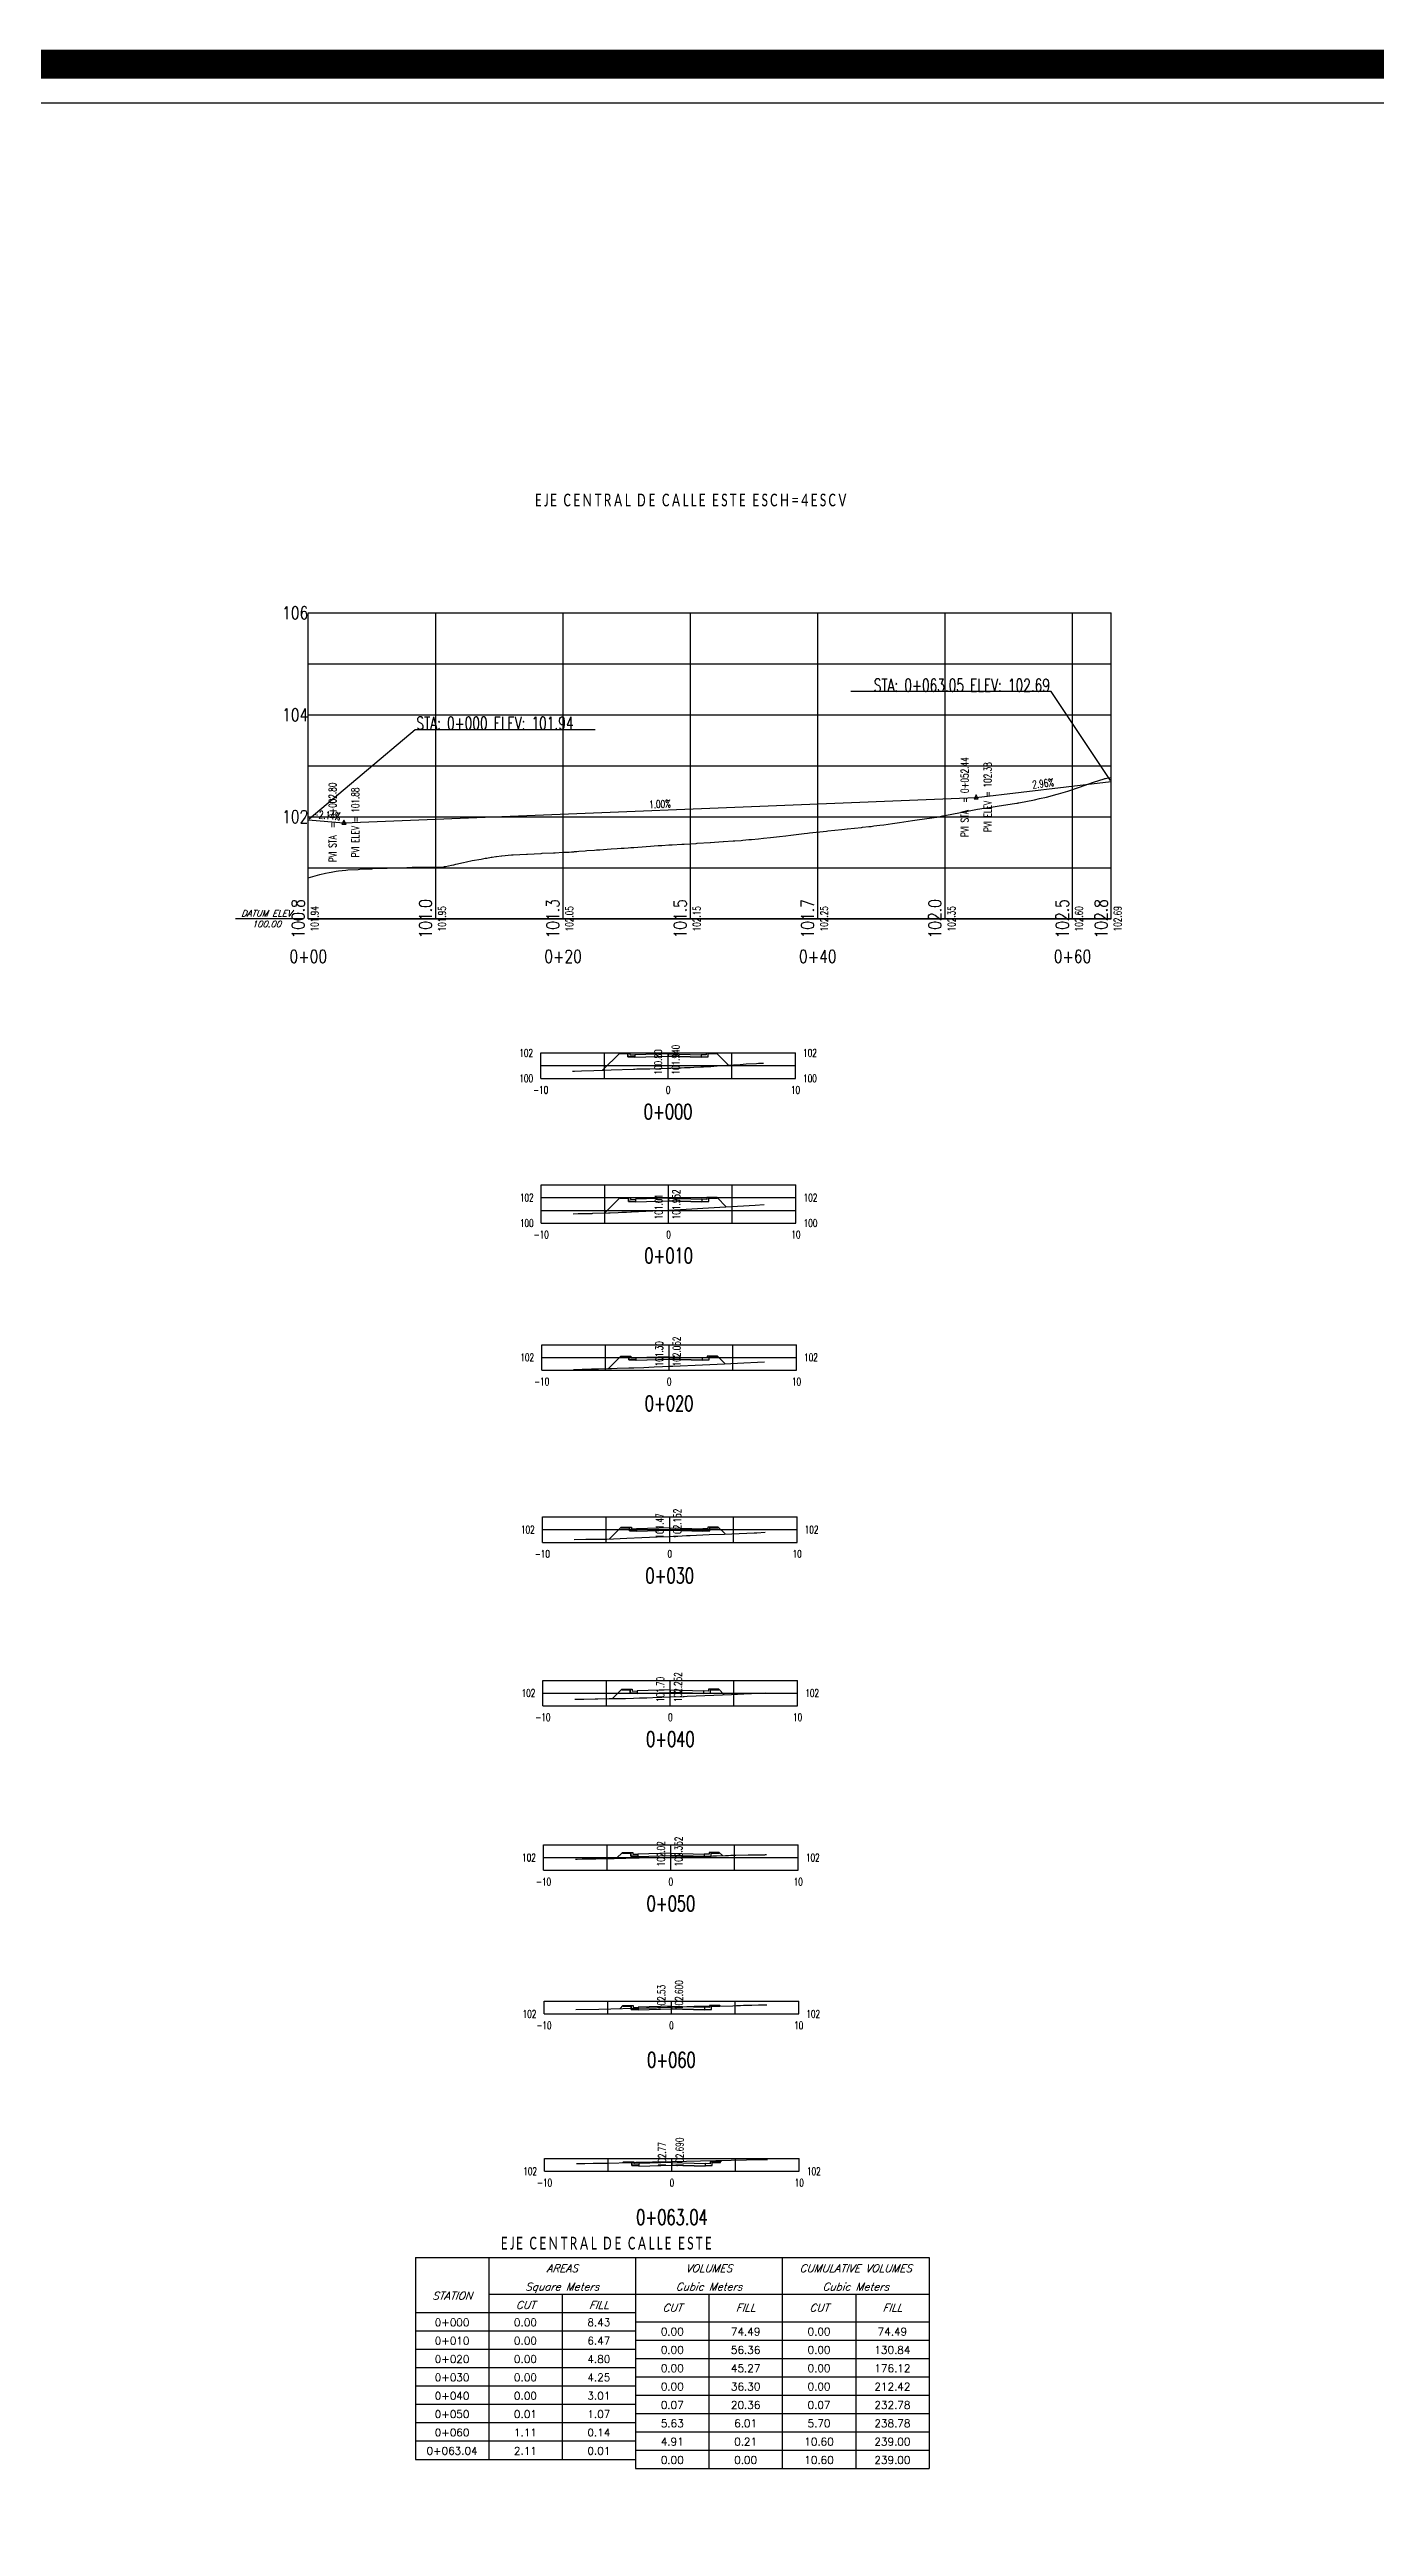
# Model space of a CAD drawing. Header units: metres. Extents: x 604533 to 608048, y 1310709 to 1311860.
# Drawn here: x 605231.5 to 605335.6, y 1311015.7 to 1311210.1 of the extents above; entities that cross this region are included whole.
import ezdxf
from ezdxf.enums import TextEntityAlignment as Align

# ---------------------------------------------------------------- set-up
doc = ezdxf.new("R2010")
doc.units = ezdxf.units.M
doc.header["$LTSCALE"] = 0.0254
doc.header["$MEASUREMENT"] = 0
for name, color, linetype in [('A CIVIL', 6, 'Continuous'), ('EJE CALLE ESTE-CT-PROF-BASE', 5, 'Continuous'), ('EJE CALLE ESTE-CT-PROF-EGC', 6, 'Continuous'), ('EJE CALLE ESTE-CT-PROF-FGC', 4, 'Continuous'), ('EJE CALLE ESTE-CT-PROF-GRID', 2, 'Continuous'), ('EJE CALLE ESTE-CT-PROF-VGRID', 3, 'Continuous'), ('EJE CALLE ESTE-TXT-PROF-CNTR', 4, 'Continuous'), ('EJE CALLE ESTE-TXT-PROF-FGC', 4, 'Continuous'), ('EJE CALLE ESTE-TXT-PROF-GRID', 2, 'Continuous'), ('EJE CALLE ESTE-TXT-PROF-STAT', 7, 'Continuous'), ('EJE ED CALLE SUR-CT-PROF-BASE', 5, 'Continuous'), ('FORMATO', 7, 'Continuous'), ('perfiles', 3, 'Continuous'), ('XDATUM', 5, 'Continuous'), ('XEG', 6, 'Continuous'), ('XFG', 1, 'Continuous'), ('XGRID', 2, 'Continuous'), ('XGRIDT', 4, 'Continuous')]:
    doc.layers.add(name, color=color, linetype=linetype)
doc.styles.add('ALINEAMIENTO', font='romans.shx', dxfattribs={"width": 0.7, "height": 1})
doc.styles.add('ALINEAMIENTO 2', font='romans.shx', dxfattribs={"width": 0.7, "height": 0.6})
doc.styles.add('C10O', font='complex', dxfattribs={"oblique": 20, "height": 0.14})
doc.styles.add('C6O', font='COMPLEX', dxfattribs={"oblique": 20, "height": 0.083333})
doc.styles.add('perfiles', font='romans.shx', dxfattribs={"width": 0.8, "height": 1})
doc.styles.add('S6', font='SIMPLEX', dxfattribs={"height": 0.083333})
doc.styles.get("Standard").update_dxf_attribs({"font": 'arial.ttf'})

# ---------------------------------------------------------------- blocks, each defined once
blk = doc.blocks.new('datum')
blk.add_line((-1.625, 0), (-0.125, 0))
at = {"style": 'C10O', "oblique": 20}
blk.add_text('DATUM ELEV', height=0.1389, dxfattribs=at).set_placement((-0.9375, 0.05), align=Align.CENTER)
blk.add_attdef('DATUM', text='', height=0.1389, dxfattribs=at).set_placement((-0.9375, -0.18889), align=Align.CENTER)
blk = doc.blocks.new('pvi2')
for p, q in [((0, 0.1), (-0.075, -0.05)), ((0.075, -0.05), (0, 0.1)), ((-0.075, -0.05), (0.075, -0.05))]:
    blk.add_line(p, q)
blk.add_circle((0, 0), 0.0125)
at = {"flags": 1}
for tag, p in [('K', (0, -0.005)), ('LENGTH', (0, -0.033))]:
    blk.add_attdef(tag, text='', height=0.01, dxfattribs=at).set_placement(p, align=Align.CENTER)
blk = doc.blocks.new('_ArchTick')
at = {"color": 0, "linetype": 'ByBlock', "const_width": 0.15}
blk.add_lwpolyline([(-0.5, -0.5), (0.5, 0.5)], dxfattribs=at)
blk = doc.blocks.new('vtitmet')
for p, q in [((0, 0.6), (0, 0.2)), ((0, 0.6), (5.6, 0.6)), ((0.8, 0.6), (0.8, 0)), ((2.4, 0.6), (2.4, 0)), ((4, 0.6), (4, -0.1)), ((5.6, 0.6), (5.6, -0.1)), ((0, 0.2), (0, 0)), ((0, 0), (2.4, 0)), ((0.8, 0.2), (5.6, 0.2)), ((1.6, 0.2), (1.6, 0)), ((3.2, 0.2), (3.2, -0.1)), ((4.8, 0.2), (4.8, -0.1)), ((2.4, -0.1), (5.6, -0.1))]:
    blk.add_line(p, q)
at = {"style": 'C6O', "oblique": 20}
for s, height, p in [('Square Meters', 0.08333, (1.6, 0.241)), ('AREAS', 0.0833, (1.6, 0.441)), ('Cubic Meters', 0.08333, (3.2, 0.241)), ('VOLUMES', 0.0833, (3.2, 0.441)), ('CUMULATIVE VOLUMES', 0.08333, (4.8, 0.441)), ('Cubic Meters', 0.08333, (4.8, 0.241)), ('STATION', 0.0833, (0.4, 0.141)), ('CUT', 0.0833, (1.2, 0.041)), ('FILL', 0.0833, (2, 0.041)), ('CUT', 0.0833, (2.8, 0.01)), ('FILL', 0.0833, (3.6, 0.01)), ('CUT', 0.0833, (4.4, 0.01)), ('FILL', 0.0833, (5.2, 0.01))]:
    blk.add_text(s, height=height, dxfattribs=at).set_placement(p, align=Align.CENTER)
blk = doc.blocks.new('vtabimp')
for p, q in [((0, 0), (0, -0.2)), ((0.8, 0), (0.8, -0.2)), ((1.6, 0), (1.6, -0.2)), ((2.4, 0), (2.4, -0.3)), ((0, -0.2), (2.4, -0.2)), ((3.2, -0.1), (3.2, -0.3)), ((4, -0.1), (4, -0.3)), ((4.8, -0.1), (4.8, -0.3)), ((5.6, -0.1), (5.6, -0.3)), ((2.4, -0.3), (5.6, -0.3))]:
    blk.add_line(p, q)
at = {"style": 'S6'}
for tag, p in [('0000+00', (0.4, -0.149)), ('CUTA', (1.2, -0.149)), ('FILLA', (2, -0.149)), ('CUTV', (2.8, -0.249)), ('FILLV', (3.6, -0.249)), ('CUMCUTV', (4.4, -0.249)), ('CUMFILLV', (5.2, -0.249))]:
    blk.add_attdef(tag, text='', height=0.0833, dxfattribs=at).set_placement(p, align=Align.CENTER)

msp = doc.modelspace()

# ---------------------------------------------------------------- linework, layer by layer
at = {"const_width": 2.28}
msp.add_lwpolyline([(605128.492, 1311208.98), (605128.492, 1310889.78), (605604.442, 1310889.78), (605604.442, 1311208.98)], close=True, dxfattribs=at)
at = {"layer": 'A CIVIL', "color": 1, "ltscale": 20000}
for p, q in [((605310.103, 1311159.716), (605294.37, 1311159.716)), ((605314.766, 1311152.739), (605310.103, 1311159.716)), ((605251.853, 1311149.72), (605260.167, 1311156.738)), ((605260.167, 1311156.738), (605274.3, 1311156.738))]:
    msp.add_line(p, q, dxfattribs=at)
at = {"layer": 'EJE CALLE ESTE-CT-PROF-BASE', "ltscale": 20000}
for p, q in [((605251.777, 1311141.871), (605251.777, 1311141.896)), ((605251.777, 1311141.896), (605314.822, 1311141.896)), ((605251.777, 1311141.871), (605314.822, 1311141.871)), ((605261.777, 1311141.871), (605261.777, 1311141.896)), ((605271.777, 1311141.871), (605271.777, 1311141.896)), ((605281.777, 1311141.871), (605281.777, 1311141.896)), ((605291.777, 1311141.871), (605291.777, 1311141.896)), ((605301.777, 1311141.871), (605301.777, 1311141.896)), ((605311.777, 1311141.871), (605311.777, 1311141.896)), ((605314.822, 1311141.871), (605314.822, 1311141.896))]:
    msp.add_line(p, q, dxfattribs=at)
at = {"layer": 'EJE CALLE ESTE-CT-PROF-EGC', "ltscale": 20000}
msp.add_lwpolyline([(605251.777, 1311145.093), (605252.69, 1311145.351), (605253.13, 1311145.476), (605253.419, 1311145.51), (605253.566, 1311145.55), (605253.961, 1311145.63), (605254.136, 1311145.656), (605254.709, 1311145.692), (605254.885, 1311145.717), (605255.686, 1311145.757), (605255.817, 1311145.774), (605256.772, 1311145.814), (605256.845, 1311145.822), (605257.856, 1311145.859), (605257.936, 1311145.864), (605257.96, 1311145.863), (605258.838, 1311145.894), (605258.84, 1311145.894), (605258.909, 1311145.896), (605259.517, 1311145.921), (605259.544, 1311145.921), (605259.919, 1311145.934), (605260.309, 1311145.936), (605260.824, 1311145.931), (605260.864, 1311145.931), (605261.41, 1311145.926), (605261.897, 1311145.929), (605261.933, 1311145.929), (605262.273, 1311145.948), (605262.407, 1311145.961), (605262.465, 1311145.975), (605262.55, 1311145.994), (605263.027, 1311146.086), (605263.205, 1311146.129), (605263.349, 1311146.163), (605263.959, 1311146.305), (605264.193, 1311146.353), (605264.644, 1311146.46), (605265.348, 1311146.574), (605265.664, 1311146.638), (605265.791, 1311146.643), (605266.138, 1311146.714), (605266.22, 1311146.719), (605266.509, 1311146.774), (605266.549, 1311146.778), (605266.95, 1311146.822), (605266.978, 1311146.828), (605267.718, 1311146.896), (605267.858, 1311146.904), (605267.862, 1311146.904), (605268.919, 1311146.961), (605268.951, 1311146.963), (605268.977, 1311146.964), (605270.019, 1311147.019), (605270.063, 1311147.021), (605270.138, 1311147.023), (605271.02, 1311147.069), (605271.145, 1311147.073), (605271.748, 1311147.104), (605271.898, 1311147.109), (605272.127, 1311147.12), (605272.263, 1311147.125), (605272.441, 1311147.136), (605272.572, 1311147.147), (605272.62, 1311147.151), (605272.667, 1311147.155), (605272.871, 1311147.17), (605273.023, 1311147.184), (605273.518, 1311147.221), (605273.654, 1311147.232), (605274.258, 1311147.278), (605274.407, 1311147.288), (605274.653, 1311147.304), (605275.238, 1311147.347), (605275.55, 1311147.367), (605276.022, 1311147.401), (605276.339, 1311147.422), (605276.58, 1311147.438), (605276.887, 1311147.459), (605277.11, 1311147.476), (605277.345, 1311147.49), (605277.646, 1311147.513), (605277.996, 1311147.541), (605278.309, 1311147.559), (605278.648, 1311147.586), (605278.931, 1311147.607), (605279.241, 1311147.625), (605279.525, 1311147.643), (605280.086, 1311147.677), (605280.339, 1311147.692), (605281.113, 1311147.739), (605281.289, 1311147.749), (605282.222, 1311147.806), (605282.311, 1311147.812), (605283.339, 1311147.876), (605283.355, 1311147.877), (605283.658, 1311147.896), (605284.339, 1311147.94), (605284.351, 1311147.941), (605284.374, 1311147.942), (605285.141, 1311147.995), (605285.202, 1311147.998), (605285.265, 1311148.002), (605285.765, 1311148.04), (605285.902, 1311148.052), (605286.363, 1311148.095), (605286.56, 1311148.116), (605287.11, 1311148.171), (605287.505, 1311148.214), (605288.072, 1311148.275), (605288.758, 1311148.35), (605289.264, 1311148.406), (605289.659, 1311148.452), (605290.699, 1311148.566), (605290.959, 1311148.598), (605291.129, 1311148.62), (605292.462, 1311148.765), (605292.559, 1311148.78), (605293.66, 1311148.896), (605294.074, 1311148.936), (605294.099, 1311148.94), (605295.202, 1311149.052), (605295.293, 1311149.064), (605295.781, 1311149.118), (605295.955, 1311149.14), (605296.185, 1311149.168), (605296.657, 1311149.234), (605296.962, 1311149.271), (605297.633, 1311149.363), (605298.18, 1311149.443), (605299.218, 1311149.593), (605299.574, 1311149.646), (605301.307, 1311149.896), (605301.585, 1311149.954), (605301.759, 1311149.985), (605303.534, 1311150.333), (605304.323, 1311150.489), (605305.557, 1311150.674), (605305.851, 1311150.728), (605307.042, 1311150.896), (605307.406, 1311150.963), (605307.456, 1311150.972), (605307.504, 1311150.982), (605307.574, 1311150.997), (605308.795, 1311151.229), (605309.187, 1311151.328), (605309.734, 1311151.438), (605310.562, 1311151.664), (605310.68, 1311151.69), (605311.405, 1311151.896), (605312.322, 1311152.21), (605312.693, 1311152.341), (605313.434, 1311152.599), (605314.26, 1311152.882), (605314.302, 1311152.896), (605314.356, 1311152.896), (605314.582, 1311152.941), (605314.818, 1311152.979), (605314.821, 1311152.98)], dxfattribs=at)
at = {"layer": 'EJE CALLE ESTE-CT-PROF-FGC', "ltscale": 20000}
for p, q in [((605304.217, 1311151.402), (605314.822, 1311152.656)), ((605254.577, 1311149.416), (605304.217, 1311151.402)), ((605251.777, 1311149.656), (605254.577, 1311149.416))]:
    msp.add_line(p, q, dxfattribs=at)
at = {"layer": 'EJE CALLE ESTE-CT-PROF-GRID', "ltscale": 20000}
for p, q in [((605251.777, 1311141.896), (605251.777, 1311165.896)), ((605251.777, 1311165.896), (605314.822, 1311165.896)), ((605261.777, 1311141.896), (605261.777, 1311165.896)), ((605271.777, 1311141.896), (605271.777, 1311165.896)), ((605281.777, 1311141.896), (605281.777, 1311165.896)), ((605291.777, 1311141.896), (605291.777, 1311165.896)), ((605301.777, 1311141.896), (605301.777, 1311165.896)), ((605311.777, 1311141.896), (605311.777, 1311165.896)), ((605314.822, 1311141.896), (605314.822, 1311165.896)), ((605251.777, 1311161.896), (605314.822, 1311161.896)), ((605251.777, 1311157.896), (605314.822, 1311157.896)), ((605251.777, 1311153.896), (605314.822, 1311153.896)), ((605251.777, 1311149.896), (605314.822, 1311149.896)), ((605251.777, 1311145.896), (605314.822, 1311145.896))]:
    msp.add_line(p, q, dxfattribs=at)
at = {"layer": 'EJE CALLE ESTE-CT-PROF-VGRID', "ltscale": 20000}
for p, q in [((605314.822, 1311141.896), (605314.822, 1311152.972)), ((605311.777, 1311141.896), (605311.777, 1311152.023)), ((605291.777, 1311141.896), (605291.777, 1311148.69)), ((605301.777, 1311141.896), (605301.777, 1311149.988)), ((605271.777, 1311141.896), (605271.777, 1311147.105)), ((605281.777, 1311141.896), (605281.777, 1311147.779)), ((605251.777, 1311141.896), (605251.777, 1311145.093)), ((605261.777, 1311141.896), (605261.777, 1311145.928))]:
    msp.add_line(p, q, dxfattribs=at)
at = {"layer": 'EJE CALLE ESTE-TXT-PROF-FGC', "ltscale": 20000}
for p, q in [((605304.217, 1311151.408), (605304.217, 1311151.459)), ((605254.577, 1311149.422), (605254.577, 1311149.473))]:
    msp.add_line(p, q, dxfattribs=at)
at = {"layer": 'FORMATO', "color": 8}
msp.add_line((605131.342, 1311205.933), (605601.592, 1311205.933), dxfattribs=at)
at = {"layer": 'XDATUM', "ltscale": 20000}
for points in [[(605274.877, 1311130), (605276.224, 1311131.346), (605276.224, 1311131.296), (605276.874, 1311131.296), (605276.874, 1311131.046), (605277.424, 1311131.046), (605277.425, 1311131.016), (605280.024, 1311131.094), (605280.024, 1311131.294), (605280.024, 1311131.094), (605282.623, 1311131.016), (605282.624, 1311131.046), (605283.174, 1311131.046), (605283.174, 1311131.296), (605283.824, 1311131.296), (605283.824, 1311131.346), (605284.773, 1311130.397)], [(605275.062, 1311118.795), (605276.264, 1311119.997), (605276.264, 1311119.947), (605276.914, 1311119.947), (605276.914, 1311119.697), (605277.464, 1311119.697), (605277.464, 1311119.667), (605280.064, 1311119.745), (605280.064, 1311119.945), (605280.064, 1311119.745), (605282.663, 1311119.667), (605282.664, 1311119.697), (605283.214, 1311119.697), (605283.214, 1311119.947), (605283.864, 1311119.947), (605283.864, 1311119.997), (605284.586, 1311119.275)], [(605275.333, 1311106.583), (605276.304, 1311107.555), (605276.304, 1311107.505), (605276.954, 1311107.505), (605276.954, 1311107.255), (605277.504, 1311107.255), (605277.505, 1311107.225), (605280.104, 1311107.303), (605280.104, 1311107.503), (605280.104, 1311107.303), (605282.703, 1311107.225), (605282.704, 1311107.255), (605283.254, 1311107.255), (605283.254, 1311107.505), (605283.904, 1311107.505), (605283.904, 1311107.555), (605284.506, 1311106.953)], [(605275.406, 1311093.189), (605276.352, 1311094.135), (605276.352, 1311094.085), (605277.002, 1311094.085), (605277.002, 1311093.835), (605277.552, 1311093.835), (605277.553, 1311093.805), (605280.152, 1311093.883), (605280.152, 1311094.083), (605280.152, 1311093.883), (605282.751, 1311093.805), (605282.752, 1311093.835), (605283.302, 1311093.835), (605283.302, 1311094.085), (605283.952, 1311094.085), (605283.952, 1311094.135), (605284.497, 1311093.589)], [(605275.662, 1311080.669), (605276.397, 1311081.404), (605276.397, 1311081.354), (605277.047, 1311081.354), (605277.047, 1311081.104), (605277.597, 1311081.104), (605277.598, 1311081.074), (605280.197, 1311081.152), (605280.197, 1311081.352), (605280.197, 1311081.152), (605282.796, 1311081.074), (605282.797, 1311081.104), (605283.347, 1311081.104), (605283.347, 1311081.354), (605283.997, 1311081.354), (605283.997, 1311081.404), (605284.43, 1311080.971)], [(605275.979, 1311068.13), (605276.444, 1311068.595), (605276.444, 1311068.545), (605277.094, 1311068.545), (605277.094, 1311068.295), (605277.644, 1311068.295), (605277.645, 1311068.265), (605280.244, 1311068.343), (605280.244, 1311068.543), (605280.244, 1311068.343), (605282.843, 1311068.265), (605282.844, 1311068.295), (605283.394, 1311068.295), (605283.394, 1311068.545), (605284.044, 1311068.545), (605284.044, 1311068.595), (605284.296, 1311068.343)], [(605276.251, 1311056.335), (605276.482, 1311056.566), (605276.482, 1311056.516), (605277.132, 1311056.516), (605277.132, 1311056.266), (605277.682, 1311056.266), (605277.683, 1311056.236), (605280.282, 1311056.314), (605280.282, 1311056.514), (605280.282, 1311056.314), (605282.881, 1311056.236), (605282.882, 1311056.266), (605283.432, 1311056.266), (605283.432, 1311056.516), (605284.082, 1311056.516), (605284.082, 1311056.566), (605284.1, 1311056.547)], [(605276.461, 1311044.24), (605276.527, 1311044.306), (605276.527, 1311044.256), (605277.177, 1311044.256), (605277.177, 1311044.006), (605277.727, 1311044.006), (605277.728, 1311043.976), (605280.327, 1311044.054), (605280.327, 1311044.255), (605280.327, 1311044.054), (605282.926, 1311043.976), (605282.927, 1311044.006), (605283.477, 1311044.006), (605283.477, 1311044.256), (605284.127, 1311044.256), (605284.127, 1311044.306), (605284.234, 1311044.413)]]:
    msp.add_lwpolyline(points, dxfattribs=at)
at = {"layer": 'XEG', "ltscale": 20000}
for points in [[(605272.524, 1311129.926), (605272.676, 1311129.931), (605273.233, 1311129.949), (605274.191, 1311129.977), (605274.993, 1311130.003), (605275.561, 1311130.021), (605277.306, 1311130.087), (605277.391, 1311130.089), (605277.423, 1311130.09), (605277.557, 1311130.094), (605277.726, 1311130.096), (605278.513, 1311130.104), (605278.526, 1311130.104), (605278.538, 1311130.104), (605278.58, 1311130.106), (605278.583, 1311130.106), (605279.351, 1311130.131), (605280.024, 1311130.154), (605280.132, 1311130.157), (605280.226, 1311130.162), (605280.868, 1311130.184), (605281.06, 1311130.191), (605281.307, 1311130.198), (605281.767, 1311130.214), (605282.055, 1311130.223), (605282.602, 1311130.251), (605282.8, 1311130.259), (605283.368, 1311130.3), (605284.113, 1311130.354), (605284.447, 1311130.377), (605284.642, 1311130.389), (605285.688, 1311130.457), (605286.161, 1311130.488), (605286.955, 1311130.531), (605287.13, 1311130.541), (605287.256, 1311130.548), (605287.386, 1311130.555), (605287.524, 1311130.562)], [(605272.564, 1311118.729), (605272.974, 1311118.743), (605273.214, 1311118.743), (605273.237, 1311118.743), (605273.576, 1311118.743), (605273.905, 1311118.752), (605274.057, 1311118.759), (605274.109, 1311118.762), (605275.336, 1311118.805), (605275.466, 1311118.812), (605276.099, 1311118.837), (605276.4, 1311118.85), (605276.611, 1311118.859), (605276.747, 1311118.865), (605277.111, 1311118.877), (605277.163, 1311118.88), (605279.407, 1311118.993), (605279.563, 1311118.993), (605279.738, 1311118.993), (605279.931, 1311118.993), (605280.064, 1311119.001), (605281.002, 1311119.058), (605284.074, 1311119.243), (605286.87, 1311119.415), (605287.564, 1311119.458)], [(605272.604, 1311106.509), (605273.283, 1311106.528), (605274.02, 1311106.546), (605274.387, 1311106.555), (605274.554, 1311106.559), (605275.294, 1311106.583), (605275.581, 1311106.589), (605276.032, 1311106.6), (605276.942, 1311106.631), (605277.327, 1311106.64), (605278.121, 1311106.67), (605278.505, 1311106.684), (605278.933, 1311106.701), (605278.937, 1311106.701), (605278.942, 1311106.701), (605279.585, 1311106.729), (605280.104, 1311106.753), (605280.386, 1311106.766), (605282.722, 1311106.871), (605284.463, 1311106.951), (605285.965, 1311107.022), (605287.045, 1311107.074), (605287.604, 1311107.101)], [(605272.652, 1311093.162), (605273.558, 1311093.181), (605273.835, 1311093.181), (605274.153, 1311093.181), (605274.545, 1311093.181), (605274.785, 1311093.181), (605275.224, 1311093.181), (605276.782, 1311093.25), (605277.963, 1311093.303), (605279.164, 1311093.357), (605280.152, 1311093.402), (605280.796, 1311093.431), (605281.463, 1311093.461), (605281.768, 1311093.473), (605283.26, 1311093.539), (605284.464, 1311093.587), (605285.029, 1311093.611), (605286.782, 1311093.681), (605286.926, 1311093.689), (605286.952, 1311093.69), (605286.99, 1311093.692), (605287.652, 1311093.728)], [(605272.697, 1311080.615), (605273.318, 1311080.626), (605273.401, 1311080.628), (605274.298, 1311080.644), (605274.415, 1311080.646), (605274.502, 1311080.648), (605275.396, 1311080.665), (605275.517, 1311080.667), (605275.686, 1311080.67), (605276.458, 1311080.685), (605276.68, 1311080.688), (605277.295, 1311080.703), (605277.791, 1311080.72), (605278.354, 1311080.733), (605279.272, 1311080.767), (605279.539, 1311080.774), (605280.197, 1311080.799), (605281.219, 1311080.838), (605281.258, 1311080.84), (605281.296, 1311080.841), (605281.533, 1311080.85), (605284.992, 1311080.995), (605285.96, 1311081.042), (605286.578, 1311081.068), (605287.202, 1311081.1), (605287.241, 1311081.1), (605287.697, 1311081.118)], [(605272.744, 1311068.072), (605272.893, 1311068.075), (605273.286, 1311068.082), (605273.457, 1311068.085), (605273.654, 1311068.088), (605274.002, 1311068.094), (605274.349, 1311068.1), (605274.745, 1311068.107), (605275.01, 1311068.112), (605275.326, 1311068.118), (605275.635, 1311068.123), (605275.795, 1311068.126), (605276.454, 1311068.138), (605276.574, 1311068.14), (605276.717, 1311068.143), (605277.666, 1311068.16), (605277.764, 1311068.162), (605278.981, 1311068.184), (605279.003, 1311068.185), (605279.02, 1311068.185), (605279.352, 1311068.191), (605280.244, 1311068.214), (605280.251, 1311068.214), (605280.384, 1311068.22), (605281.365, 1311068.247), (605281.641, 1311068.258), (605282.275, 1311068.277), (605282.589, 1311068.289), (605282.883, 1311068.298), (605283.293, 1311068.31), (605283.545, 1311068.32), (605283.815, 1311068.332), (605284.534, 1311068.348), (605284.777, 1311068.358), (605284.962, 1311068.365), (605285.203, 1311068.372), (605285.346, 1311068.375), (605286.302, 1311068.392), (605286.416, 1311068.394), (605286.513, 1311068.396), (605287.631, 1311068.416), (605287.673, 1311068.417), (605287.715, 1311068.418), (605287.744, 1311068.418)], [(605272.782, 1311056.272), (605274.575, 1311056.296), (605278.331, 1311056.382), (605278.436, 1311056.384), (605278.539, 1311056.386), (605278.582, 1311056.386), (605279.098, 1311056.402), (605279.111, 1311056.403), (605279.125, 1311056.403), (605279.455, 1311056.414), (605279.971, 1311056.434), (605280.004, 1311056.435), (605280.282, 1311056.446), (605280.79, 1311056.466), (605280.882, 1311056.467), (605281.49, 1311056.491), (605281.885, 1311056.507), (605282.084, 1311056.516), (605285.117, 1311056.562), (605285.397, 1311056.572), (605285.697, 1311056.583), (605285.949, 1311056.592), (605286.134, 1311056.598), (605286.349, 1311056.604), (605286.468, 1311056.607), (605286.586, 1311056.609), (605286.608, 1311056.609), (605287.126, 1311056.62), (605287.21, 1311056.622), (605287.335, 1311056.623), (605287.437, 1311056.622), (605287.748, 1311056.629), (605287.782, 1311056.628)], [(605272.827, 1311044.168), (605273.076, 1311044.171), (605273.194, 1311044.173), (605273.251, 1311044.175), (605273.4, 1311044.18), (605273.493, 1311044.184), (605274.129, 1311044.192), (605274.762, 1311044.2), (605275.274, 1311044.206), (605277.085, 1311044.258), (605277.482, 1311044.264), (605277.672, 1311044.269), (605277.83, 1311044.273), (605278.027, 1311044.278), (605278.383, 1311044.288), (605278.802, 1311044.299), (605279.149, 1311044.309), (605279.283, 1311044.315), (605280.327, 1311044.336), (605280.367, 1311044.336), (605282.577, 1311044.381), (605286.175, 1311044.451), (605287.827, 1311044.475)]]:
    msp.add_lwpolyline(points, dxfattribs=at)
at = {"layer": 'XFG', "ltscale": 20000}
for points in [[(605276.224, 1311131.346), (605276.224, 1311131.346), (605274.877, 1311130)], [(605276.224, 1311131.346), (605276.874, 1311131.346), (605276.874, 1311131.296), (605276.224, 1311131.296), (605276.224, 1311131.346)], [(605277.024, 1311131.196), (605277.424, 1311131.216), (605277.424, 1311131.046), (605276.874, 1311131.046), (605276.874, 1311131.346), (605277.024, 1311131.346), (605277.024, 1311131.196)], [(605280.024, 1311131.294), (605277.424, 1311131.216), (605277.424, 1311131.016), (605280.024, 1311131.094)], [(605280.024, 1311131.294), (605282.624, 1311131.216), (605282.624, 1311131.016), (605280.024, 1311131.094)], [(605283.024, 1311131.196), (605282.624, 1311131.216), (605282.624, 1311131.046), (605283.174, 1311131.046), (605283.174, 1311131.346), (605283.024, 1311131.346), (605283.024, 1311131.196)], [(605283.824, 1311131.346), (605283.174, 1311131.346), (605283.174, 1311131.296), (605283.824, 1311131.296), (605283.824, 1311131.346)], [(605283.824, 1311131.346), (605283.824, 1311131.346), (605284.773, 1311130.397)], [(605276.264, 1311119.997), (605276.264, 1311119.997), (605275.062, 1311118.795)], [(605276.264, 1311119.997), (605276.914, 1311119.997), (605276.914, 1311119.947), (605276.264, 1311119.947), (605276.264, 1311119.997)], [(605277.064, 1311119.847), (605277.464, 1311119.867), (605277.464, 1311119.697), (605276.914, 1311119.697), (605276.914, 1311119.997), (605277.064, 1311119.997), (605277.064, 1311119.847)], [(605280.064, 1311119.945), (605277.464, 1311119.867), (605277.464, 1311119.667), (605280.064, 1311119.745)], [(605280.064, 1311119.945), (605282.664, 1311119.867), (605282.664, 1311119.667), (605280.064, 1311119.745)], [(605283.064, 1311119.847), (605282.664, 1311119.867), (605282.664, 1311119.697), (605283.214, 1311119.697), (605283.214, 1311119.997), (605283.064, 1311119.997), (605283.064, 1311119.847)], [(605283.864, 1311119.997), (605283.214, 1311119.997), (605283.214, 1311119.947), (605283.864, 1311119.947), (605283.864, 1311119.997)], [(605283.864, 1311119.997), (605283.864, 1311119.997), (605284.586, 1311119.275)], [(605276.304, 1311107.555), (605276.304, 1311107.555), (605275.333, 1311106.583)], [(605276.304, 1311107.555), (605276.954, 1311107.555), (605276.954, 1311107.505), (605276.304, 1311107.505), (605276.304, 1311107.555)], [(605277.104, 1311107.405), (605277.504, 1311107.425), (605277.504, 1311107.255), (605276.954, 1311107.255), (605276.954, 1311107.555), (605277.104, 1311107.555), (605277.104, 1311107.405)], [(605280.104, 1311107.503), (605277.504, 1311107.425), (605277.504, 1311107.225), (605280.104, 1311107.303)], [(605280.104, 1311107.503), (605282.704, 1311107.425), (605282.704, 1311107.225), (605280.104, 1311107.303)], [(605283.104, 1311107.405), (605282.704, 1311107.425), (605282.704, 1311107.255), (605283.254, 1311107.255), (605283.254, 1311107.555), (605283.104, 1311107.555), (605283.104, 1311107.405)], [(605283.904, 1311107.555), (605283.254, 1311107.555), (605283.254, 1311107.505), (605283.904, 1311107.505), (605283.904, 1311107.555)], [(605283.904, 1311107.555), (605283.904, 1311107.555), (605284.506, 1311106.953)], [(605276.352, 1311094.135), (605276.352, 1311094.135), (605275.406, 1311093.189)], [(605276.352, 1311094.135), (605277.002, 1311094.135), (605277.002, 1311094.085), (605276.352, 1311094.085), (605276.352, 1311094.135)], [(605277.152, 1311093.985), (605277.552, 1311094.005), (605277.552, 1311093.835), (605277.002, 1311093.835), (605277.002, 1311094.135), (605277.152, 1311094.135), (605277.152, 1311093.985)], [(605280.152, 1311094.083), (605277.552, 1311094.005), (605277.552, 1311093.805), (605280.152, 1311093.883)], [(605280.152, 1311094.083), (605282.752, 1311094.005), (605282.752, 1311093.805), (605280.152, 1311093.883)], [(605283.152, 1311093.985), (605282.752, 1311094.005), (605282.752, 1311093.835), (605283.302, 1311093.835), (605283.302, 1311094.135), (605283.152, 1311094.135), (605283.152, 1311093.985)], [(605283.952, 1311094.135), (605283.302, 1311094.135), (605283.302, 1311094.085), (605283.952, 1311094.085), (605283.952, 1311094.135)], [(605283.952, 1311094.135), (605283.952, 1311094.135), (605284.497, 1311093.589)], [(605276.397, 1311081.404), (605276.397, 1311081.404), (605275.662, 1311080.669)], [(605276.397, 1311081.404), (605277.047, 1311081.404), (605277.047, 1311081.354), (605276.397, 1311081.354), (605276.397, 1311081.404)], [(605277.197, 1311081.254), (605277.597, 1311081.274), (605277.597, 1311081.104), (605277.047, 1311081.104), (605277.047, 1311081.404), (605277.197, 1311081.404), (605277.197, 1311081.254)], [(605280.197, 1311081.352), (605277.597, 1311081.274), (605277.597, 1311081.074), (605280.197, 1311081.152)], [(605280.197, 1311081.352), (605282.797, 1311081.274), (605282.797, 1311081.074), (605280.197, 1311081.152)], [(605283.197, 1311081.254), (605282.797, 1311081.274), (605282.797, 1311081.104), (605283.347, 1311081.104), (605283.347, 1311081.404), (605283.197, 1311081.404), (605283.197, 1311081.254)], [(605283.997, 1311081.404), (605283.347, 1311081.404), (605283.347, 1311081.354), (605283.997, 1311081.354), (605283.997, 1311081.404)], [(605283.997, 1311081.404), (605283.997, 1311081.404), (605284.43, 1311080.971)], [(605276.444, 1311068.595), (605276.444, 1311068.595), (605275.979, 1311068.13)], [(605276.444, 1311068.595), (605277.094, 1311068.595), (605277.094, 1311068.545), (605276.444, 1311068.545), (605276.444, 1311068.595)], [(605277.244, 1311068.445), (605277.644, 1311068.465), (605277.644, 1311068.295), (605277.094, 1311068.295), (605277.094, 1311068.595), (605277.244, 1311068.595), (605277.244, 1311068.445)], [(605280.244, 1311068.543), (605277.644, 1311068.465), (605277.644, 1311068.265), (605280.244, 1311068.343)], [(605280.244, 1311068.543), (605282.844, 1311068.465), (605282.844, 1311068.265), (605280.244, 1311068.343)], [(605283.244, 1311068.445), (605282.844, 1311068.465), (605282.844, 1311068.295), (605283.394, 1311068.295), (605283.394, 1311068.595), (605283.244, 1311068.595), (605283.244, 1311068.445)], [(605284.044, 1311068.595), (605283.394, 1311068.595), (605283.394, 1311068.545), (605284.044, 1311068.545), (605284.044, 1311068.595)], [(605284.044, 1311068.595), (605284.044, 1311068.595), (605284.296, 1311068.343)], [(605276.482, 1311056.566), (605276.482, 1311056.566), (605276.251, 1311056.335)], [(605276.482, 1311056.566), (605277.132, 1311056.566), (605277.132, 1311056.516), (605276.482, 1311056.516), (605276.482, 1311056.566)], [(605277.282, 1311056.416), (605277.682, 1311056.436), (605277.682, 1311056.266), (605277.132, 1311056.266), (605277.132, 1311056.566), (605277.282, 1311056.566), (605277.282, 1311056.416)], [(605280.282, 1311056.514), (605277.682, 1311056.436), (605277.682, 1311056.236), (605280.282, 1311056.314)], [(605280.282, 1311056.514), (605282.882, 1311056.436), (605282.882, 1311056.236), (605280.282, 1311056.314)], [(605283.282, 1311056.416), (605282.882, 1311056.436), (605282.882, 1311056.266), (605283.432, 1311056.266), (605283.432, 1311056.566), (605283.282, 1311056.566), (605283.282, 1311056.416)], [(605284.082, 1311056.566), (605283.432, 1311056.566), (605283.432, 1311056.516), (605284.082, 1311056.516), (605284.082, 1311056.566)], [(605284.082, 1311056.566), (605284.082, 1311056.566), (605284.1, 1311056.547)], [(605276.527, 1311044.306), (605276.527, 1311044.306), (605276.461, 1311044.24)], [(605276.527, 1311044.306), (605277.177, 1311044.306), (605277.177, 1311044.256), (605276.527, 1311044.256), (605276.527, 1311044.306)], [(605277.327, 1311044.156), (605277.727, 1311044.176), (605277.727, 1311044.006), (605277.177, 1311044.006), (605277.177, 1311044.306), (605277.327, 1311044.306), (605277.327, 1311044.156)], [(605280.327, 1311044.255), (605277.727, 1311044.176), (605277.727, 1311043.976), (605280.327, 1311044.054)], [(605280.327, 1311044.255), (605282.927, 1311044.176), (605282.927, 1311043.976), (605280.327, 1311044.054)], [(605283.327, 1311044.156), (605282.927, 1311044.176), (605282.927, 1311044.006), (605283.477, 1311044.006), (605283.477, 1311044.306), (605283.327, 1311044.306), (605283.327, 1311044.156)], [(605284.127, 1311044.306), (605283.477, 1311044.306), (605283.477, 1311044.256), (605284.127, 1311044.256), (605284.127, 1311044.306)], [(605284.127, 1311044.306), (605284.127, 1311044.306), (605284.234, 1311044.413)]]:
    msp.add_lwpolyline(points, dxfattribs=at)
at = {"layer": 'XGRID', "ltscale": 20000}
for p, q in [((605270.024, 1311129.354), (605270.024, 1311131.354)), ((605270.024, 1311131.354), (605290.024, 1311131.354)), ((605275.024, 1311129.354), (605275.024, 1311131.354)), ((605280.024, 1311129.354), (605280.024, 1311131.354)), ((605285.024, 1311129.354), (605285.024, 1311131.354)), ((605290.024, 1311129.354), (605290.024, 1311131.354)), ((605270.024, 1311130.354), (605290.024, 1311130.354)), ((605270.024, 1311129.354), (605290.024, 1311129.354)), ((605270.064, 1311117.993), (605270.064, 1311120.993)), ((605270.064, 1311120.993), (605290.064, 1311120.993)), ((605275.064, 1311117.993), (605275.064, 1311120.993)), ((605280.064, 1311117.993), (605280.064, 1311120.993)), ((605285.064, 1311117.993), (605285.064, 1311120.993)), ((605290.064, 1311117.993), (605290.064, 1311120.993)), ((605270.064, 1311119.993), (605290.064, 1311119.993)), ((605270.064, 1311118.993), (605290.064, 1311118.993)), ((605270.064, 1311117.993), (605290.064, 1311117.993)), ((605270.104, 1311106.451), (605270.104, 1311108.451)), ((605270.104, 1311108.451), (605290.104, 1311108.451)), ((605270.104, 1311107.451), (605290.104, 1311107.451)), ((605275.104, 1311106.451), (605275.104, 1311108.451)), ((605280.104, 1311106.451), (605280.104, 1311108.451)), ((605285.104, 1311106.451), (605285.104, 1311108.451)), ((605290.104, 1311106.451), (605290.104, 1311108.451)), ((605270.104, 1311106.451), (605290.104, 1311106.451)), ((605270.152, 1311092.931), (605270.152, 1311094.931)), ((605270.152, 1311094.931), (605290.152, 1311094.931)), ((605270.152, 1311093.931), (605290.152, 1311093.931)), ((605275.152, 1311092.931), (605275.152, 1311094.931)), ((605280.152, 1311092.931), (605280.152, 1311094.931)), ((605285.152, 1311092.931), (605285.152, 1311094.931)), ((605290.152, 1311092.931), (605290.152, 1311094.931)), ((605270.152, 1311092.931), (605290.152, 1311092.931)), ((605270.197, 1311080.1), (605270.197, 1311082.1)), ((605270.197, 1311082.1), (605290.197, 1311082.1)), ((605275.197, 1311080.1), (605275.197, 1311082.1)), ((605280.197, 1311080.1), (605280.197, 1311082.1)), ((605285.197, 1311080.1), (605285.197, 1311082.1)), ((605290.197, 1311080.1), (605290.197, 1311082.1)), ((605270.197, 1311081.1), (605290.197, 1311081.1)), ((605270.197, 1311080.1), (605290.197, 1311080.1)), ((605270.244, 1311067.191), (605270.244, 1311069.191)), ((605270.244, 1311069.191), (605290.244, 1311069.191)), ((605275.244, 1311067.191), (605275.244, 1311069.191)), ((605280.244, 1311067.191), (605280.244, 1311069.191)), ((605285.244, 1311067.191), (605285.244, 1311069.191)), ((605290.244, 1311067.191), (605290.244, 1311069.191)), ((605270.244, 1311068.191), (605290.244, 1311068.191)), ((605270.244, 1311067.191), (605290.244, 1311067.191)), ((605270.282, 1311055.914), (605270.282, 1311056.914)), ((605270.282, 1311056.914), (605290.282, 1311056.914)), ((605275.282, 1311055.914), (605275.282, 1311056.914)), ((605280.282, 1311055.914), (605280.282, 1311056.914)), ((605285.282, 1311055.914), (605285.282, 1311056.914)), ((605290.282, 1311055.914), (605290.282, 1311056.914)), ((605270.282, 1311055.914), (605290.282, 1311055.914)), ((605270.327, 1311043.565), (605270.327, 1311044.565)), ((605270.327, 1311044.565), (605290.327, 1311044.565)), ((605270.327, 1311043.565), (605290.327, 1311043.565)), ((605275.327, 1311043.565), (605275.327, 1311044.565)), ((605280.327, 1311043.565), (605280.327, 1311044.565)), ((605285.327, 1311043.565), (605285.327, 1311044.565)), ((605290.327, 1311043.565), (605290.327, 1311044.565))]:
    msp.add_line(p, q, dxfattribs=at)

# ---------------------------------------------------------------- block references
at = {"layer": 'A CIVIL', "color": 1, "ltscale": 20000, "xscale": 0.1, "yscale": 0.1, "zscale": 0.1}
for p, rotation in [((605314.822, 1311152.656), 303.7582833421757), ((605251.777, 1311149.656), 220.1676703756921)]:
    msp.add_blockref('_ArchTick', p, dxfattribs=dict(at, rotation=rotation))
at = {"layer": 'A CIVIL', "ltscale": 20000, "xscale": 7.202881152460989, "yscale": 7.202881152460989, "zscale": 7.202881152460989}
msp.add_blockref('vtitmet', (605260.181, 1311032.472), dxfattribs=at)
for p, values in [((605260.181, 1311032.472), {'FILLV': '74.49', 'CUTV': '0.00', 'FILLA': '8.43', 'CUTA': '0.00', '0000+00': '0+000', 'CUMCUTV': '0.00', 'CUMFILLV': '74.49'}), ((605260.181, 1311031.032), {'FILLV': '56.36', 'CUTV': '0.00', 'FILLA': '6.47', 'CUTA': '0.00', '0000+00': '0+010', 'CUMCUTV': '0.00', 'CUMFILLV': '130.84'}), ((605260.181, 1311029.591), {'FILLV': '45.27', 'CUTV': '0.00', 'FILLA': '4.80', 'CUTA': '0.00', '0000+00': '0+020', 'CUMCUTV': '0.00', 'CUMFILLV': '176.12'}), ((605260.181, 1311028.151), {'FILLV': '36.30', 'CUTV': '0.00', 'FILLA': '4.25', 'CUTA': '0.00', '0000+00': '0+030', 'CUMCUTV': '0.00', 'CUMFILLV': '212.42'}), ((605260.181, 1311026.71), {'FILLV': '20.36', 'CUTV': '0.07', 'FILLA': '3.01', 'CUTA': '0.00', '0000+00': '0+040', 'CUMCUTV': '0.07', 'CUMFILLV': '232.78'}), ((605260.181, 1311025.27), {'FILLV': '6.01', 'CUTV': '5.63', 'FILLA': '1.07', 'CUTA': '0.01', '0000+00': '0+050', 'CUMCUTV': '5.70', 'CUMFILLV': '238.78'}), ((605260.181, 1311023.829), {'FILLV': '0.21', 'CUTV': '4.91', 'FILLA': '0.14', 'CUTA': '1.11', '0000+00': '0+060', 'CUMCUTV': '10.60', 'CUMFILLV': '239.00'}), ((605260.181, 1311022.388), {'FILLV': '0.00', 'CUTV': '0.00', 'FILLA': '0.01', 'CUTA': '2.11', '0000+00': '0+063.04', 'CUMCUTV': '10.60', 'CUMFILLV': '239.00'})]:
    msp.add_blockref('vtabimp', p, dxfattribs=at).add_auto_attribs(values)
at = {"layer": 'EJE CALLE ESTE-CT-PROF-FGC', "ltscale": 20000, "xscale": 2.195438175270108, "yscale": 2.195438175270108, "zscale": 2.195438175270108}
for p in [(605304.217, 1311151.402), (605254.577, 1311149.416)]:
    msp.add_blockref('pvi2', p, dxfattribs=at)
at = {"layer": 'EJE ED CALLE SUR-CT-PROF-BASE', "ltscale": 20000, "xscale": 3.511015118740033, "yscale": 3.511015118740033, "zscale": 3.511015118740033}
msp.add_blockref('datum', (605251.777, 1311141.896), dxfattribs=at).add_auto_attribs({'DATUM': '100.00'})

# ---------------------------------------------------------------- texts
at = {"layer": 'A CIVIL', "color": 3, "ltscale": 20000, "char_height": 1, "style": 'ALINEAMIENTO'}
for s, insert, attachment_point in [('\\A1;STA: 0+063.05 ELEV: 102.69', (605310.003, 1311159.716), 9), ('\\A1;STA: 0+000 ELEV: 101.94', (605260.267, 1311156.738), 7)]:
    msp.add_mtext(s, dxfattribs=dict(at, insert=insert, attachment_point=attachment_point))
at = {"layer": 'EJE CALLE ESTE-TXT-PROF-CNTR', "ltscale": 20000, "style": 'perfiles', "width": 0.8}
for s, p in [('100.8', (605251.777, 1311141.883)), ('101.0', (605261.777, 1311141.883)), ('101.3', (605271.777, 1311141.883)), ('101.5', (605281.777, 1311141.883)), ('101.7', (605291.777, 1311141.883)), ('102.0', (605301.777, 1311141.883)), ('102.5', (605311.777, 1311141.883)), ('102.8', (605314.822, 1311141.883))]:
    msp.add_text(s, height=1, rotation=90, dxfattribs=at).set_placement(p, align=Align.BOTTOM_CENTER)
at = {"layer": 'EJE CALLE ESTE-TXT-PROF-FGC', "ltscale": 20000, "style": 'ALINEAMIENTO 2', "width": 0.7}
for s, p in [('PVI STA  = 0+052.44', (605303.617, 1311151.433)), ('PVI STA  = 0+002.80', (605253.977, 1311149.448))]:
    msp.add_text(s, height=0.6, rotation=90, dxfattribs=at).set_placement(p, align=Align.CENTER)
for s, p in [('PVI ELEV = 102.38', (605304.817, 1311151.433)), ('PVI ELEV = 101.88', (605255.177, 1311149.448)), ('101.94', (605251.977, 1311141.883)), ('101.95', (605261.977, 1311141.883)), ('102.05', (605271.977, 1311141.883)), ('102.15', (605281.977, 1311141.883)), ('102.25', (605291.977, 1311141.883)), ('102.35', (605301.977, 1311141.883)), ('102.60', (605311.977, 1311141.883)), ('102.69', (605315.022, 1311141.883))]:
    msp.add_text(s, height=0.6, rotation=90, dxfattribs=at).set_placement(p, align=Align.TOP_CENTER)
for s, rotation, p in [('2.96%', 6.74561, (605309.519, 1311152.029)), ('-2.14%', 355.10091, (605253.177, 1311149.536)), ('1.00%', 2.29061, (605279.397, 1311150.409))]:
    msp.add_text(s, height=0.6, rotation=rotation, dxfattribs=at).set_placement(p, align=Align.BOTTOM_CENTER)
at = {"layer": 'EJE CALLE ESTE-TXT-PROF-GRID', "ltscale": 20000, "style": 'perfiles', "width": 0.8}
for s, p in [('106', (605251.775, 1311165.896)), ('104', (605251.775, 1311157.896)), ('102', (605251.775, 1311149.896))]:
    msp.add_text(s, height=1, dxfattribs=at).set_placement(p, align=Align.MIDDLE_RIGHT)
at = {"layer": 'EJE CALLE ESTE-TXT-PROF-STAT', "ltscale": 20000, "style": 'perfiles', "width": 0.8}
for s, p in [('0+00', (605251.777, 1311138.929)), ('0+20', (605271.777, 1311138.929)), ('0+40', (605291.777, 1311138.929)), ('0+60', (605311.777, 1311138.929))]:
    msp.add_text(s, height=1, dxfattribs=at).set_placement(p, align=Align.MIDDLE_CENTER)
at = {"layer": 'perfiles', "ltscale": 20000, "char_height": 1, "width": 31.01636, "attachment_point": 1, "style": 'ALINEAMIENTO'}
for s, insert in [('{\\fCalibri|b0|i0|c0|p34;\\T1.35;EJE CENTRAL DE CALLE ESTE ESCH=4ESCV}', (605269.57, 1311175.258)), ('{\\fCalibri|b0|i0|c0|p34;\\T1.35;EJE CENTRAL DE CALLE ESTE }', (605266.899, 1311038.421))]:
    msp.add_mtext(s, dxfattribs=dict(at, insert=insert))
at = {"layer": 'XGRIDT', "ltscale": 20000, "style": 'ALINEAMIENTO 2', "width": 0.7}
for s, p in [('102', (605269.424, 1311131.354)), ('100', (605269.424, 1311129.354)), ('102', (605269.464, 1311119.993)), ('100', (605269.464, 1311117.993)), ('102', (605269.504, 1311107.451)), ('102', (605269.552, 1311093.931)), ('102', (605269.597, 1311081.1)), ('102', (605269.644, 1311068.191)), ('102', (605269.682, 1311055.914)), ('102', (605269.727, 1311043.565))]:
    msp.add_text(s, height=0.6, dxfattribs=at).set_placement(p, align=Align.MIDDLE_RIGHT)
for s, p in [('100.80', (605279.724, 1311129.654)), ('101.01', (605279.764, 1311118.293)), ('101.30', (605279.804, 1311106.751)), ('101.47', (605279.852, 1311093.231)), ('101.70', (605279.897, 1311080.4)), ('102.02', (605279.944, 1311067.491)), ('102.53', (605279.982, 1311056.214)), ('102.77', (605280.027, 1311043.865))]:
    msp.add_text(s, height=0.6, rotation=90, dxfattribs=at).set_placement(p, align=Align.BOTTOM_LEFT)
for s, p in [('101.940', (605280.324, 1311129.654)), ('101.952', (605280.364, 1311118.293)), ('102.052', (605280.404, 1311106.751)), ('102.152', (605280.452, 1311093.231)), ('102.252', (605280.497, 1311080.4)), ('102.352', (605280.544, 1311067.491)), ('102.600', (605280.582, 1311056.214)), ('102.690', (605280.627, 1311043.865))]:
    msp.add_text(s, height=0.6, rotation=90, dxfattribs=at).set_placement(p, align=Align.TOP_LEFT)
for s, p in [('102', (605290.624, 1311131.354)), ('100', (605290.624, 1311129.354)), ('102', (605290.664, 1311119.993)), ('100', (605290.664, 1311117.993)), ('102', (605290.704, 1311107.451)), ('102', (605290.752, 1311093.931)), ('102', (605290.797, 1311081.1)), ('102', (605290.844, 1311068.191)), ('102', (605290.882, 1311055.914)), ('102', (605290.927, 1311043.565))]:
    msp.add_text(s, height=0.6, dxfattribs=at).set_placement(p, align=Align.MIDDLE_LEFT)
for s, p in [('-10', (605270.024, 1311128.754)), ('0', (605280.024, 1311128.754)), ('10', (605290.024, 1311128.754)), ('-10', (605270.064, 1311117.393)), ('0', (605280.064, 1311117.393)), ('10', (605290.064, 1311117.393)), ('-10', (605270.104, 1311105.851)), ('0', (605280.104, 1311105.851)), ('10', (605290.104, 1311105.851)), ('-10', (605270.152, 1311092.331)), ('0', (605280.152, 1311092.331)), ('10', (605290.152, 1311092.331)), ('-10', (605270.197, 1311079.5)), ('0', (605280.197, 1311079.5)), ('10', (605290.197, 1311079.5)), ('-10', (605270.244, 1311066.591)), ('0', (605280.244, 1311066.591)), ('10', (605290.244, 1311066.591)), ('-10', (605270.282, 1311055.314)), ('0', (605280.282, 1311055.314)), ('10', (605290.282, 1311055.314)), ('-10', (605270.327, 1311042.965)), ('0', (605280.327, 1311042.965)), ('10', (605290.327, 1311042.965))]:
    msp.add_text(s, height=0.6, dxfattribs=at).set_placement(p, align=Align.TOP_CENTER)
for s, p in [('0+000', (605280.024, 1311125.784)), ('0+010', (605280.064, 1311114.482)), ('0+020', (605280.104, 1311102.881)), ('0+030', (605280.152, 1311089.361)), ('0+040', (605280.197, 1311076.53)), ('0+050', (605280.244, 1311063.621)), ('0+060', (605280.282, 1311051.344)), ('0+063.04', (605280.327, 1311038.995))]:
    msp.add_text(s, height=1.2, dxfattribs=at).set_placement(p, align=Align.BOTTOM_CENTER)

doc.saveas('drawing.dxf')
